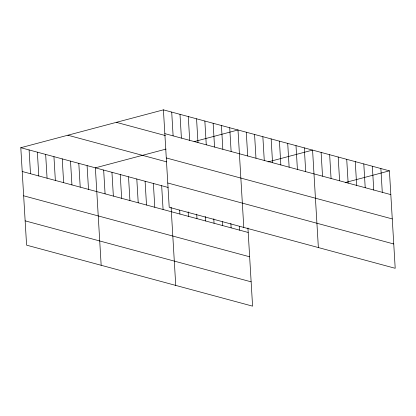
<?xml version="1.0" encoding="UTF-8"?>
<svg xmlns="http://www.w3.org/2000/svg" width="416" height="416" viewBox="0 0 416 416"><rect width="100%" height="100%" fill="white"/><g stroke="black" fill="none" stroke-linecap="round" stroke-linejoin="round"><path stroke-width="0.62" d="M247.936 227.973L252.58 306.145L26.588 245.159L20.8 147.706L163.42 109.855L389.412 170.841L395.2 268.294L169.213 207.308L163.42 109.855M166.083 149.068L95.378 167.83L101.166 265.288M194.069 141.638L237.999 129.979L243.786 227.432M268.018 161.928L312.572 150.103L318.365 247.556M345.483 182.499L389.412 170.841M164.835 133.635L390.822 194.62M116.355 122.346L165.48 135.6M166.28 157.95L392.267 218.93M67.865 135.216L166.707 161.886M167.768 182.998L393.754 243.979M20.8 147.706L168.178 187.476M22.214 171.491L248.201 232.471M23.655 195.801L249.647 256.786M25.147 220.849L251.134 281.835M380.874 168.537L382.283 192.317M372.336 166.234L373.75 190.013M363.797 163.925L365.212 187.71M355.259 161.621L356.673 185.406M346.726 159.318L348.135 183.102M338.187 157.014L339.596 180.799M329.649 154.71L331.063 178.495M321.11 152.407L322.525 176.192M304.288 147.867L305.703 171.652M296 145.631L297.414 169.416M287.716 143.395L289.13 167.18M279.427 141.159L280.842 164.944M271.144 138.923L272.553 162.703M262.855 136.687L264.269 160.467M254.571 134.451L255.98 158.231M246.282 132.215L247.697 155.995M239.434 226.314L239.663 230.168M229.71 127.743L231.124 151.523M230.859 223.366L231.13 227.864M221.426 125.507L222.836 149.287M222.362 221.707L222.591 225.56M213.138 123.271L214.552 147.051M213.788 218.759L214.053 223.257M204.854 121.035L206.263 144.815M205.249 216.455L205.514 220.953M196.565 118.799L197.98 142.579M196.711 214.152L196.976 218.65M188.282 116.563L189.691 140.343M188.172 211.848L188.443 216.346M179.993 114.327L181.407 138.107M179.676 210.184L179.904 214.042M171.709 112.091L173.118 135.871M171.101 207.241L175.744 285.412M161.668 185.718L163.077 209.503M153.379 183.482L154.794 207.267M145.096 181.246L146.505 205.031M136.807 179.01L138.221 202.795M128.523 176.774L129.932 200.559M120.234 174.538L121.649 198.323M111.951 172.302L113.36 196.087M103.662 170.066L105.076 193.851M87.09 165.594L88.504 189.379M78.806 163.358L80.215 187.143M70.517 161.122L71.932 184.907M62.234 158.886L63.643 182.671M53.945 156.65L55.359 180.435M45.661 154.414L47.07 178.199M37.372 152.178L38.787 175.963M29.089 149.942L30.498 173.727"/></g></svg>
